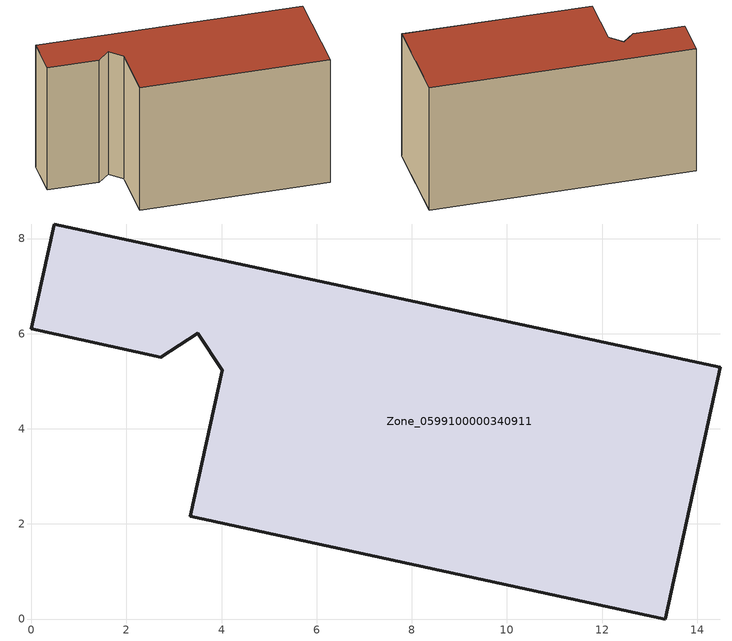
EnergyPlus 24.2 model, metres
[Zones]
Zone_0599100000340911
 floor ground (C_G): 3.5,6.01 2.72,5.51 0,6.1 0.48,8.3 14.48,5.29 13.33,0 3.34,2.16 4.01,5.23 z0
 wall outside (C_F): 2.72,5.51 3.5,6.01 4.01,5.23 3.34,2.16 13.33,0 14.48,5.29 0.48,8.3 0,6.1 2.72,5.51 z0:7.47
 roof outside (C_R): 3.34,2.16 13.33,0 14.48,5.29 0.48,8.3 0,6.1 2.72,5.51 3.5,6.01 4.01,5.23 z7.47
[BUILDING]
Pand.0599100000340911: North Axis=0; Terrain=City; Loads Convergence Tolerance Value=0.04; Temperature Convergence Tolerance Value=0.4; Solar Distribution=FullExterior; Maximum Number of Warmup Days=25; Minimum Number of Warmup Days=1
[Site:Location]
Rotterdam.The.Hague.AP_ZH_NLD Design_Conditions: Latitude=51.96; Longitude=4.45; Time Zone=1; Elevation=-4.5
[SITE:GROUNDTEMPERATURE:BUILDINGSURFACE]
18, 18, 18, 18, 18, 18, 18, 18, 18, 18, 18, 18
[MATERIAL] Thermal Absorptance=0.9; Solar Absorptance=0.7; Visible Absorptance=0.7
Name | Roughness | Thickness | Conductivity | Density | Specific Heat
G.TI.1992-2005 | MediumSmooth | 0.15 | 0.06 | 540 | 1210
F.TI.1992-2005 | Rough | 0.3 | 0.12 | 1920 | 840
R.TI.1992-2005 | MediumRough | 0.2 | 0.08 | 1500 | 1000
[CONSTRUCTION]
C_G: G.TI.1992-2005
C_F: F.TI.1992-2005
C_R: R.TI.1992-2005
[ZONE]
Zone_0599100000340911: Type=1; Multiplier=1; Ceiling Height=Autocalculate; Volume=Autocalculate; Floor Area=autocalculate; Part of Total Floor Area=Yes
[ZONEINFILTRATION:DESIGNFLOWRATE]
Infil_Zone_0599100000340911: Zone or ZoneList or Space or SpaceList=Zone_0599100000340911; Schedule=AlwaysOn; Design Flow Rate Calculation Method=Flow/Area; Flow Rate per Floor Area=0.0015; Constant Term Coefficient=1; Temperature Term Coefficient=0; Velocity Term Coefficient=0; Velocity Squared Term Coefficient=0
[HVACTEMPLATE:ZONE:IDEALLOADSAIRSYSTEM]
Zone_0599100000340911: Maximum Heating Supply Air Temperature=50; Minimum Cooling Supply Air Temperature=13; Maximum Heating Supply Air Humidity Ratio=0.0156; Minimum Cooling Supply Air Humidity Ratio=0.0077; Heating Limit=NoLimit; Cooling Limit=NoLimit; Dehumidification Control Type=ConstantSensibleHeatRatio; Cooling Sensible Heat Ratio=0.7; Dehumidification Setpoint=60; Humidification Control Type=None; Humidification Setpoint=30; Outdoor Air Method=None; Outdoor Air Flow Rate per Person=0.00944; Outdoor Air Flow Rate per Zone Floor Area=0; Outdoor Air Flow Rate per Zone=0; Demand Controlled Ventilation Type=None; Outdoor Air Economizer Type=NoEconomizer; Heat Recovery Type=None; Sensible Heat Recovery Effectiveness=0.7; Latent Heat Recovery Effectiveness=0.65
[ZONECONTROL:THERMOSTAT]
ThermostatControl_Zone_0599100000340911: Zone or ZoneList=Zone_0599100000340911; Control Type Schedule=DualSetpointControlType; Control 1=Thermostat_Zone_0599100000340911; Temperature Difference Between Cutout And Setpoint=0
[THERMOSTATSETPOINT:DUALSETPOINT]
Thermostat_Zone_0599100000340911: Heating Setpoint Temperature Schedule=HeatingSetpoint_Zone_0599100000340911; Cooling Setpoint Temperature Schedule=CoolingSetpoint_Zone_0599100000340911
[SCHEDULE:COMPACT]
HeatingSetpoint_Zone_0599100000340911: Through: 12/31, For: AllDays, Until: 24:00, 21
CoolingSetpoint_Zone_0599100000340911: Through: 12/31, For: AllDays, Until: 24:00, 24
DualSetpointControlType: Through: 12/31, For: AllDays, Until: 24:00, 4
AlwaysOn: Through: 12/31, For: AllDays, Until: 24:00, 1
